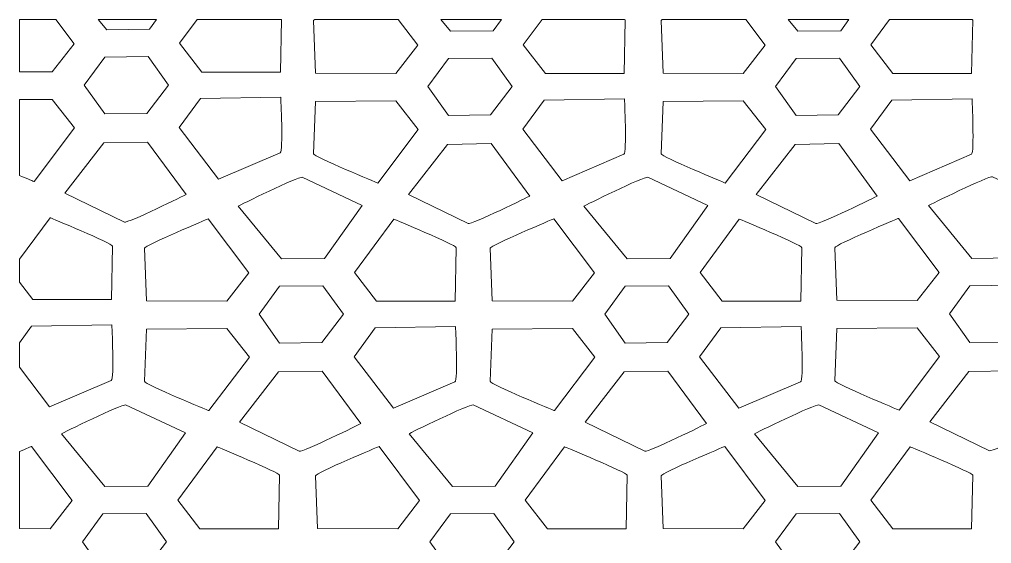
# Model space of a CAD drawing. Header units: millimetres. Extents: x -1200 to 1200, y -590 to 590.
# Drawn here: x -1200 to -108, y 1 to 590 of the extents above; entities that cross this region are included whole.
import ezdxf

# ---------------------------------------------------------------- set-up
doc = ezdxf.new("R2010")
doc.units = ezdxf.units.MM
doc.header["$MEASUREMENT"] = 0
doc.layers.add('Layer 1', color=7, linetype='Continuous')

msp = doc.modelspace()

# ---------------------------------------------------------------- linework, layer by layer
at = {"layer": 'Layer 1', "color": 250, "lineweight": 20}
for points, knots in [([(-1200.05, 531.1412), (-1200.05, 531.1412), (-1200.05, 589.9734), (-1200.05, 589.9734), (-1200.05, 589.9734), (-1159.3046, 589.9734), (-1159.3046, 589.9734), (-1159.3046, 589.9734), (-1138.7708, 562.5644), (-1138.7708, 562.5644), (-1138.7708, 562.5644), (-1163.407, 530.9886), (-1163.407, 530.9886), (-1163.407, 530.9886), (-1200.05, 531.1412), (-1200.05, 531.1412)], [0, 0, 0, 0, 0.2, 0.2, 0.2, 0.4, 0.4, 0.4, 0.6, 0.6, 0.6, 0.8, 0.8, 0.8, 1, 1, 1, 1]), ([(-1111.5606, 589.9734), (-1111.5606, 589.9734), (-1045.9607, 589.9734), (-1045.9607, 589.9734), (-1045.9607, 589.9734), (-1053.8473, 578.872), (-1053.8473, 578.872), (-1053.8473, 578.872), (-1102.0395, 578.3645), (-1102.0395, 578.3645), (-1102.0395, 578.3645), (-1111.5606, 589.9734), (-1111.5606, 589.9734)], [0, 0, 0, 0, 0.25, 0.25, 0.25, 0.5, 0.5, 0.5, 0.75, 0.75, 0.75, 1, 1, 1, 1]), ([(-1000.3652, 589.9734), (-1000.3652, 589.9734), (-905.7954, 589.9734), (-905.7954, 589.9734), (-905.7954, 589.9734), (-907.0007, 530.9206), (-907.0007, 530.9206), (-907.0007, 530.9206), (-995.3161, 530.9124), (-995.3161, 530.9124), (-995.3161, 530.9124), (-1020.149, 563.1826), (-1020.149, 563.1826), (-1020.149, 563.1826), (-1000.3652, 589.9734), (-1000.3652, 589.9734)], [0, 0, 0, 0, 0.2, 0.2, 0.2, 0.4, 0.4, 0.4, 0.6, 0.6, 0.6, 0.8, 0.8, 0.8, 1, 1, 1, 1]), ([(-868.4894, 589.9734), (-868.4894, 589.9734), (-774.5849, 589.9734), (-774.5849, 589.9734), (-774.5849, 589.9734), (-752.8077, 560.904), (-752.8077, 560.904), (-752.8077, 560.904), (-777.4439, 529.3283), (-777.4439, 529.3283), (-777.4439, 529.3283), (-867.6346, 529.7032), (-867.6346, 529.7032), (-867.6346, 529.7032), (-869.8462, 588.6925), (-869.8462, 588.6925), (-869.8558, 588.9485), (-869.3729, 589.386), (-868.4894, 589.9734)], [0, 0, 0, 0, 0.166666667, 0.166666667, 0.166666667, 0.333333333, 0.333333333, 0.333333333, 0.5, 0.5, 0.5, 0.666666667, 0.666666667, 0.666666667, 0.833333333, 0.833333333, 0.833333333, 1, 1, 1, 1]), ([(-726.959, 589.9734), (-726.959, 589.9734), (-658.8173, 589.9734), (-658.8173, 589.9734), (-658.8173, 589.9734), (-667.8842, 577.2117), (-667.8842, 577.2117), (-667.8842, 577.2117), (-716.0764, 576.7042), (-716.0764, 576.7042), (-716.0764, 576.7042), (-726.959, 589.9734), (-726.959, 589.9734)], [0, 0, 0, 0, 0.25, 0.25, 0.25, 0.5, 0.5, 0.5, 0.75, 0.75, 0.75, 1, 1, 1, 1]), ([(-613.1765, 589.9734), (-613.1765, 589.9734), (-520.3759, 589.9734), (-520.3759, 589.9734), (-520.0135, 589.6765), (-519.8096, 589.4396), (-519.8132, 589.2771), (-519.8132, 589.2771), (-521.0376, 529.2602), (-521.0376, 529.2602), (-521.0376, 529.2602), (-609.353, 529.252), (-609.353, 529.252), (-609.353, 529.252), (-634.1859, 561.5222), (-634.1859, 561.5222), (-634.1859, 561.5222), (-613.1765, 589.9734), (-613.1765, 589.9734)], [0, 0, 0, 0, 0.166666667, 0.166666667, 0.166666667, 0.333333333, 0.333333333, 0.333333333, 0.5, 0.5, 0.5, 0.666666667, 0.666666667, 0.666666667, 0.833333333, 0.833333333, 0.833333333, 1, 1, 1, 1]), ([(-478.1652, 589.9734), (-478.1652, 589.9734), (-384.2606, 589.9734), (-384.2606, 589.9734), (-384.2606, 589.9734), (-362.4834, 560.904), (-362.4834, 560.904), (-362.4834, 560.904), (-387.1196, 529.3283), (-387.1196, 529.3283), (-387.1196, 529.3283), (-477.3103, 529.7032), (-477.3103, 529.7032), (-477.3103, 529.7032), (-479.5219, 588.6925), (-479.5219, 588.6925), (-479.5314, 588.9485), (-479.0486, 589.386), (-478.1652, 589.9734)], [0, 0, 0, 0, 0.166666667, 0.166666667, 0.166666667, 0.333333333, 0.333333333, 0.333333333, 0.5, 0.5, 0.5, 0.666666667, 0.666666667, 0.666666667, 0.833333333, 0.833333333, 0.833333333, 1, 1, 1, 1]), ([(-336.6347, 589.9734), (-336.6347, 589.9734), (-268.493, 589.9734), (-268.493, 589.9734), (-268.493, 589.9734), (-277.5599, 577.2117), (-277.5599, 577.2117), (-277.5599, 577.2117), (-325.7521, 576.7042), (-325.7521, 576.7042), (-325.7521, 576.7042), (-336.6347, 589.9734), (-336.6347, 589.9734)], [0, 0, 0, 0, 0.25, 0.25, 0.25, 0.5, 0.5, 0.5, 0.75, 0.75, 0.75, 1, 1, 1, 1]), ([(-222.8522, 589.9734), (-222.8522, 589.9734), (-130.0517, 589.9734), (-130.0517, 589.9734), (-129.6892, 589.6765), (-129.4853, 589.4396), (-129.4889, 589.2771), (-129.4889, 589.2771), (-130.7134, 529.2602), (-130.7134, 529.2602), (-130.7134, 529.2602), (-219.0288, 529.252), (-219.0288, 529.252), (-219.0288, 529.252), (-243.8616, 561.5222), (-243.8616, 561.5222), (-243.8616, 561.5222), (-222.8522, 589.9734), (-222.8522, 589.9734)], [0, 0, 0, 0, 0.166666667, 0.166666667, 0.166666667, 0.333333333, 0.333333333, 0.333333333, 0.5, 0.5, 0.5, 0.666666667, 0.666666667, 0.666666667, 0.833333333, 0.833333333, 0.833333333, 1, 1, 1, 1]), ([(-1104.2117, 483.8506), (-1104.2117, 483.8506), (-1127.1955, 516.2778), (-1127.1955, 516.2778), (-1127.1955, 516.2778), (-1104.2117, 547.6757), (-1104.2117, 547.6757), (-1104.2117, 547.6757), (-1055.5403, 548.1904), (-1055.5403, 548.1904), (-1055.5403, 548.1904), (-1032.5565, 516.2778), (-1032.5565, 516.2778), (-1032.5565, 516.2778), (-1056.8923, 484.3653), (-1056.8923, 484.3653), (-1056.8923, 484.3653), (-1104.2117, 483.8506), (-1104.2117, 483.8506)], [0, 0, 0, 0, 0.166666667, 0.166666667, 0.166666667, 0.333333333, 0.333333333, 0.333333333, 0.5, 0.5, 0.5, 0.666666667, 0.666666667, 0.666666667, 0.833333333, 0.833333333, 0.833333333, 1, 1, 1, 1]), ([(-718.2486, 482.1903), (-718.2486, 482.1903), (-741.2324, 514.6175), (-741.2324, 514.6175), (-741.2324, 514.6175), (-718.2486, 546.0153), (-718.2486, 546.0153), (-718.2486, 546.0153), (-669.5771, 546.53), (-669.5771, 546.53), (-669.5771, 546.53), (-646.5934, 514.6175), (-646.5934, 514.6175), (-646.5934, 514.6175), (-670.9292, 482.7049), (-670.9292, 482.7049), (-670.9292, 482.7049), (-718.2486, 482.1903), (-718.2486, 482.1903)], [0, 0, 0, 0, 0.166666667, 0.166666667, 0.166666667, 0.333333333, 0.333333333, 0.333333333, 0.5, 0.5, 0.5, 0.666666667, 0.666666667, 0.666666667, 0.833333333, 0.833333333, 0.833333333, 1, 1, 1, 1]), ([(-327.9243, 482.1903), (-327.9243, 482.1903), (-350.908, 514.6175), (-350.908, 514.6175), (-350.908, 514.6175), (-327.9243, 546.0153), (-327.9243, 546.0153), (-327.9243, 546.0153), (-279.2528, 546.53), (-279.2528, 546.53), (-279.2528, 546.53), (-256.2691, 514.6175), (-256.2691, 514.6175), (-256.2691, 514.6175), (-280.6048, 482.7049), (-280.6048, 482.7049), (-280.6048, 482.7049), (-327.9243, 482.1903), (-327.9243, 482.1903)], [0, 0, 0, 0, 0.166666667, 0.166666667, 0.166666667, 0.333333333, 0.333333333, 0.333333333, 0.5, 0.5, 0.5, 0.666666667, 0.666666667, 0.666666667, 0.833333333, 0.833333333, 0.833333333, 1, 1, 1, 1]), ([(-907.1963, 440.1449), (-907.1963, 440.1449), (-976.4074, 410.4846), (-976.4074, 410.4846), (-976.4074, 410.4846), (-1020.5675, 468.419), (-1020.5675, 468.419), (-1020.5675, 468.419), (-996.6574, 501.0914), (-996.6574, 501.0914), (-996.6574, 501.0914), (-906.568, 502.4748), (-906.568, 502.4748), (-906.568, 502.4748), (-903.6398, 441.67), (-907.1963, 440.1449)], [0, 0, 0, 0, 0.2, 0.2, 0.2, 0.4, 0.4, 0.4, 0.6, 0.6, 0.6, 0.8, 0.8, 0.8, 1, 1, 1, 1]), ([(-1200.05, 414.7421), (-1200.05, 414.7421), (-1200.05, 499.9412), (-1200.05, 499.9412), (-1200.05, 499.9412), (-1163.407, 500.2072), (-1163.407, 500.2072), (-1163.407, 500.2072), (-1138.0948, 468.1167), (-1138.0948, 468.1167), (-1138.0948, 468.1167), (-1183.62, 407.8629), (-1183.62, 407.8629), (-1183.62, 407.8629), (-1190.5194, 410.7124), (-1200.05, 414.7421)], [0, 0, 0, 0, 0.2, 0.2, 0.2, 0.4, 0.4, 0.4, 0.6, 0.6, 0.6, 0.8, 0.8, 0.8, 1, 1, 1, 1]), ([(-869.8462, 439.1827), (-869.8462, 439.1827), (-867.6346, 497.8923), (-867.6346, 497.8923), (-867.6346, 497.8923), (-777.4439, 498.5468), (-777.4439, 498.5468), (-777.4439, 498.5468), (-752.1317, 466.4563), (-752.1317, 466.4563), (-752.1317, 466.4563), (-797.6568, 406.2025), (-797.6568, 406.2025), (-797.6568, 406.2025), (-869.9618, 436.0744), (-869.8462, 439.1827)], [0, 0, 0, 0, 0.2, 0.2, 0.2, 0.4, 0.4, 0.4, 0.6, 0.6, 0.6, 0.8, 0.8, 0.8, 1, 1, 1, 1]), ([(-521.2332, 438.4845), (-521.2332, 438.4845), (-590.4443, 408.8242), (-590.4443, 408.8242), (-590.4443, 408.8242), (-634.6044, 466.7587), (-634.6044, 466.7587), (-634.6044, 466.7587), (-610.6943, 499.431), (-610.6943, 499.431), (-610.6943, 499.431), (-520.6049, 500.8145), (-520.6049, 500.8145), (-520.6049, 500.8145), (-517.6767, 440.0097), (-521.2332, 438.4845)], [0, 0, 0, 0, 0.2, 0.2, 0.2, 0.4, 0.4, 0.4, 0.6, 0.6, 0.6, 0.8, 0.8, 0.8, 1, 1, 1, 1]), ([(-479.5219, 439.1827), (-479.5219, 439.1827), (-477.3103, 497.8923), (-477.3103, 497.8923), (-477.3103, 497.8923), (-387.1196, 498.5468), (-387.1196, 498.5468), (-387.1196, 498.5468), (-361.8074, 466.4563), (-361.8074, 466.4563), (-361.8074, 466.4563), (-407.3326, 406.2025), (-407.3326, 406.2025), (-407.3326, 406.2025), (-479.6376, 436.0744), (-479.5219, 439.1827)], [0, 0, 0, 0, 0.2, 0.2, 0.2, 0.4, 0.4, 0.4, 0.6, 0.6, 0.6, 0.8, 0.8, 0.8, 1, 1, 1, 1]), ([(-130.9089, 438.4845), (-130.9089, 438.4845), (-200.12, 408.8242), (-200.12, 408.8242), (-200.12, 408.8242), (-244.2801, 466.7587), (-244.2801, 466.7587), (-244.2801, 466.7587), (-220.37, 499.431), (-220.37, 499.431), (-220.37, 499.431), (-130.2806, 500.8145), (-130.2806, 500.8145), (-130.2806, 500.8145), (-127.3525, 440.0097), (-130.9089, 438.4845)], [0, 0, 0, 0, 0.2, 0.2, 0.2, 0.4, 0.4, 0.4, 0.6, 0.6, 0.6, 0.8, 0.8, 0.8, 1, 1, 1, 1]), ([(-1082.1293, 362.3543), (-1082.1293, 362.3543), (-1149.0359, 394.935), (-1149.0359, 394.935), (-1149.0359, 394.935), (-1105.3264, 451.3253), (-1105.3264, 451.3253), (-1105.3264, 451.3253), (-1056.2139, 452.1505), (-1056.2139, 452.1505), (-1056.2139, 452.1505), (-1012.9539, 393.2792), (-1012.9539, 393.2792), (-1012.9539, 393.2792), (-1078.6885, 360.6794), (-1082.1293, 362.3543)], [0, 0, 0, 0, 0.2, 0.2, 0.2, 0.4, 0.4, 0.4, 0.6, 0.6, 0.6, 0.8, 0.8, 0.8, 1, 1, 1, 1]), ([(-696.1662, 360.694), (-696.1662, 360.694), (-763.0728, 393.2746), (-763.0728, 393.2746), (-763.0728, 393.2746), (-719.3633, 449.6649), (-719.3633, 449.6649), (-719.3633, 449.6649), (-670.2508, 450.4901), (-670.2508, 450.4901), (-670.2508, 450.4901), (-626.9908, 391.6188), (-626.9908, 391.6188), (-626.9908, 391.6188), (-692.7255, 359.0191), (-696.1662, 360.694)], [0, 0, 0, 0, 0.2, 0.2, 0.2, 0.4, 0.4, 0.4, 0.6, 0.6, 0.6, 0.8, 0.8, 0.8, 1, 1, 1, 1]), ([(-305.8419, 360.694), (-305.8419, 360.694), (-372.7485, 393.2746), (-372.7485, 393.2746), (-372.7485, 393.2746), (-329.0391, 449.6649), (-329.0391, 449.6649), (-329.0391, 449.6649), (-279.9265, 450.4901), (-279.9265, 450.4901), (-279.9265, 450.4901), (-236.6665, 391.6188), (-236.6665, 391.6188), (-236.6665, 391.6188), (-302.4011, 359.0191), (-305.8419, 360.694)], [0, 0, 0, 0, 0.2, 0.2, 0.2, 0.4, 0.4, 0.4, 0.6, 0.6, 0.6, 0.8, 0.8, 0.8, 1, 1, 1, 1]), ([(-882.4028, 412.6442), (-882.4028, 412.6442), (-815.2482, 381.1229), (-815.2482, 381.1229), (-815.2482, 381.1229), (-857.5949, 321.5173), (-857.5949, 321.5173), (-857.5949, 321.5173), (-905.7871, 321.0098), (-905.7871, 321.0098), (-905.7871, 321.0098), (-954.4537, 380.3504), (-954.4537, 380.3504), (-954.4537, 380.3504), (-885.8793, 414.2746), (-882.4028, 412.6442)], [0, 0, 0, 0, 0.2, 0.2, 0.2, 0.4, 0.4, 0.4, 0.6, 0.6, 0.6, 0.8, 0.8, 0.8, 1, 1, 1, 1]), ([(-494.259, 412.6442), (-494.259, 412.6442), (-427.1045, 381.1229), (-427.1045, 381.1229), (-427.1045, 381.1229), (-469.4511, 321.5173), (-469.4511, 321.5173), (-469.4511, 321.5173), (-517.6433, 321.0098), (-517.6433, 321.0098), (-517.6433, 321.0098), (-566.31, 380.3504), (-566.31, 380.3504), (-566.31, 380.3504), (-497.7355, 414.2746), (-494.259, 412.6442)], [0, 0, 0, 0, 0.2, 0.2, 0.2, 0.4, 0.4, 0.4, 0.6, 0.6, 0.6, 0.8, 0.8, 0.8, 1, 1, 1, 1]), ([(-107.1991, 413.1844), (-107.1991, 413.1844), (-40.0445, 381.6631), (-40.0445, 381.6631), (-40.0445, 381.6631), (-82.3912, 322.0574), (-82.3912, 322.0574), (-82.3912, 322.0574), (-130.5834, 321.5499), (-130.5834, 321.5499), (-130.5834, 321.5499), (-179.25, 380.8905), (-179.25, 380.8905), (-179.25, 380.8905), (-110.6756, 414.8147), (-107.1991, 413.1844)], [0, 0, 0, 0, 0.2, 0.2, 0.2, 0.4, 0.4, 0.4, 0.6, 0.6, 0.6, 0.8, 0.8, 0.8, 1, 1, 1, 1]), ([(-1200.05, 294.741), (-1200.05, 294.741), (-1200.05, 320.772), (-1200.05, 320.772), (-1200.05, 320.772), (-1165.6972, 367.2927), (-1165.6972, 367.2927), (-1165.6972, 367.2927), (-1095.425, 338.3514), (-1095.4871, 335.2431), (-1095.4871, 335.2431), (-1096.7114, 275.2262), (-1096.7114, 275.2262), (-1096.7114, 275.2262), (-1185.0268, 275.218), (-1185.0268, 275.218), (-1185.0268, 275.218), (-1200.05, 294.741), (-1200.05, 294.741)], [0, 0, 0, 0, 0.166666667, 0.166666667, 0.166666667, 0.333333333, 0.333333333, 0.333333333, 0.5, 0.5, 0.5, 0.666666667, 0.666666667, 0.666666667, 0.833333333, 0.833333333, 0.833333333, 1, 1, 1, 1]), ([(-1059.5569, 332.9981), (-1059.5569, 332.9981), (-1057.3453, 274.0088), (-1057.3453, 274.0088), (-1057.3453, 274.0088), (-967.1546, 273.6339), (-967.1546, 273.6339), (-967.1546, 273.6339), (-942.5184, 305.2096), (-942.5184, 305.2096), (-942.5184, 305.2096), (-988.0435, 365.9782), (-988.0435, 365.9782), (-988.0435, 365.9782), (-1059.6725, 336.1055), (-1059.5569, 332.9981)], [0, 0, 0, 0, 0.2, 0.2, 0.2, 0.4, 0.4, 0.4, 0.6, 0.6, 0.6, 0.8, 0.8, 0.8, 1, 1, 1, 1]), ([(-709.5239, 333.5827), (-709.5239, 333.5827), (-710.7483, 273.5658), (-710.7483, 273.5658), (-710.7483, 273.5658), (-799.0637, 273.5577), (-799.0637, 273.5577), (-799.0637, 273.5577), (-823.8966, 305.8279), (-823.8966, 305.8279), (-823.8966, 305.8279), (-779.7341, 365.6324), (-779.7341, 365.6324), (-779.7341, 365.6324), (-709.4619, 336.691), (-709.5239, 333.5827)], [0, 0, 0, 0, 0.2, 0.2, 0.2, 0.4, 0.4, 0.4, 0.6, 0.6, 0.6, 0.8, 0.8, 0.8, 1, 1, 1, 1]), ([(-671.4132, 332.9981), (-671.4132, 332.9981), (-669.2016, 274.0088), (-669.2016, 274.0088), (-669.2016, 274.0088), (-579.0108, 273.6339), (-579.0108, 273.6339), (-579.0108, 273.6339), (-554.3746, 305.2096), (-554.3746, 305.2096), (-554.3746, 305.2096), (-599.8999, 365.9782), (-599.8999, 365.9782), (-599.8999, 365.9782), (-671.5288, 336.1055), (-671.4132, 332.9981)], [0, 0, 0, 0, 0.2, 0.2, 0.2, 0.4, 0.4, 0.4, 0.6, 0.6, 0.6, 0.8, 0.8, 0.8, 1, 1, 1, 1]), ([(-321.3802, 333.5827), (-321.3802, 333.5827), (-322.6046, 273.5658), (-322.6046, 273.5658), (-322.6046, 273.5658), (-410.92, 273.5577), (-410.92, 273.5577), (-410.92, 273.5577), (-435.7529, 305.8279), (-435.7529, 305.8279), (-435.7529, 305.8279), (-391.5904, 365.6324), (-391.5904, 365.6324), (-391.5904, 365.6324), (-321.3182, 336.691), (-321.3802, 333.5827)], [0, 0, 0, 0, 0.2, 0.2, 0.2, 0.4, 0.4, 0.4, 0.6, 0.6, 0.6, 0.8, 0.8, 0.8, 1, 1, 1, 1]), ([(-284.3532, 333.5383), (-284.3532, 333.5383), (-282.1416, 274.5489), (-282.1416, 274.5489), (-282.1416, 274.5489), (-191.9509, 274.174), (-191.9509, 274.174), (-191.9509, 274.174), (-167.3147, 305.7498), (-167.3147, 305.7498), (-167.3147, 305.7498), (-212.8399, 366.5184), (-212.8399, 366.5184), (-212.8399, 366.5184), (-284.4688, 336.6456), (-284.3532, 333.5383)], [0, 0, 0, 0, 0.2, 0.2, 0.2, 0.4, 0.4, 0.4, 0.6, 0.6, 0.6, 0.8, 0.8, 0.8, 1, 1, 1, 1]), ([(-907.9593, 226.4959), (-907.9593, 226.4959), (-930.9431, 258.9231), (-930.9431, 258.9231), (-930.9431, 258.9231), (-907.9593, 290.3209), (-907.9593, 290.3209), (-907.9593, 290.3209), (-859.2878, 290.8357), (-859.2878, 290.8357), (-859.2878, 290.8357), (-836.3041, 258.9231), (-836.3041, 258.9231), (-836.3041, 258.9231), (-860.6398, 227.0106), (-860.6398, 227.0106), (-860.6398, 227.0106), (-907.9593, 226.4959), (-907.9593, 226.4959)], [0, 0, 0, 0, 0.166666667, 0.166666667, 0.166666667, 0.333333333, 0.333333333, 0.333333333, 0.5, 0.5, 0.5, 0.666666667, 0.666666667, 0.666666667, 0.833333333, 0.833333333, 0.833333333, 1, 1, 1, 1]), ([(-519.8156, 226.4959), (-519.8156, 226.4959), (-542.7994, 258.9231), (-542.7994, 258.9231), (-542.7994, 258.9231), (-519.8156, 290.3209), (-519.8156, 290.3209), (-519.8156, 290.3209), (-471.1441, 290.8357), (-471.1441, 290.8357), (-471.1441, 290.8357), (-448.1604, 258.9231), (-448.1604, 258.9231), (-448.1604, 258.9231), (-472.4961, 227.0106), (-472.4961, 227.0106), (-472.4961, 227.0106), (-519.8156, 226.4959), (-519.8156, 226.4959)], [0, 0, 0, 0, 0.166666667, 0.166666667, 0.166666667, 0.333333333, 0.333333333, 0.333333333, 0.5, 0.5, 0.5, 0.666666667, 0.666666667, 0.666666667, 0.833333333, 0.833333333, 0.833333333, 1, 1, 1, 1]), ([(-132.7556, 227.036), (-132.7556, 227.036), (-155.7394, 259.4633), (-155.7394, 259.4633), (-155.7394, 259.4633), (-132.7556, 290.8611), (-132.7556, 290.8611), (-132.7556, 290.8611), (-84.0842, 291.3758), (-84.0842, 291.3758), (-84.0842, 291.3758), (-61.1004, 259.4633), (-61.1004, 259.4633), (-61.1004, 259.4633), (-85.4362, 227.5507), (-85.4362, 227.5507), (-85.4362, 227.5507), (-132.7556, 227.036), (-132.7556, 227.036)], [0, 0, 0, 0, 0.166666667, 0.166666667, 0.166666667, 0.333333333, 0.333333333, 0.333333333, 0.5, 0.5, 0.5, 0.666666667, 0.666666667, 0.666666667, 0.833333333, 0.833333333, 0.833333333, 1, 1, 1, 1]), ([(-1200.05, 199.3065), (-1200.05, 199.3065), (-1200.05, 226.701), (-1200.05, 226.701), (-1200.05, 226.701), (-1186.3681, 245.397), (-1186.3681, 245.397), (-1186.3681, 245.397), (-1096.2787, 246.7805), (-1096.2787, 246.7805), (-1096.2787, 246.7805), (-1093.3505, 185.9756), (-1096.907, 184.4505), (-1096.907, 184.4505), (-1166.1181, 154.7902), (-1166.1181, 154.7902), (-1166.1181, 154.7902), (-1200.05, 199.3065), (-1200.05, 199.3065)], [0, 0, 0, 0, 0.166666667, 0.166666667, 0.166666667, 0.333333333, 0.333333333, 0.333333333, 0.5, 0.5, 0.5, 0.666666667, 0.666666667, 0.666666667, 0.833333333, 0.833333333, 0.833333333, 1, 1, 1, 1]), ([(-1059.5569, 183.4883), (-1059.5569, 183.4883), (-1057.3453, 242.1979), (-1057.3453, 242.1979), (-1057.3453, 242.1979), (-967.1546, 242.8525), (-967.1546, 242.8525), (-967.1546, 242.8525), (-941.8424, 210.762), (-941.8424, 210.762), (-941.8424, 210.762), (-987.3675, 150.5081), (-987.3675, 150.5081), (-987.3675, 150.5081), (-1059.6725, 180.38), (-1059.5569, 183.4883)], [0, 0, 0, 0, 0.2, 0.2, 0.2, 0.4, 0.4, 0.4, 0.6, 0.6, 0.6, 0.8, 0.8, 0.8, 1, 1, 1, 1]), ([(-710.9439, 182.7902), (-710.9439, 182.7902), (-780.155, 153.1298), (-780.155, 153.1298), (-780.155, 153.1298), (-824.3151, 211.0643), (-824.3151, 211.0643), (-824.3151, 211.0643), (-800.405, 243.7366), (-800.405, 243.7366), (-800.405, 243.7366), (-710.3156, 245.1201), (-710.3156, 245.1201), (-710.3156, 245.1201), (-707.3874, 184.3153), (-710.9439, 182.7902)], [0, 0, 0, 0, 0.2, 0.2, 0.2, 0.4, 0.4, 0.4, 0.6, 0.6, 0.6, 0.8, 0.8, 0.8, 1, 1, 1, 1]), ([(-671.4132, 183.4883), (-671.4132, 183.4883), (-669.2016, 242.1979), (-669.2016, 242.1979), (-669.2016, 242.1979), (-579.0108, 242.8525), (-579.0108, 242.8525), (-579.0108, 242.8525), (-553.6987, 210.762), (-553.6987, 210.762), (-553.6987, 210.762), (-599.2238, 150.5081), (-599.2238, 150.5081), (-599.2238, 150.5081), (-671.5288, 180.38), (-671.4132, 183.4883)], [0, 0, 0, 0, 0.2, 0.2, 0.2, 0.4, 0.4, 0.4, 0.6, 0.6, 0.6, 0.8, 0.8, 0.8, 1, 1, 1, 1]), ([(-322.8001, 182.7902), (-322.8001, 182.7902), (-392.0113, 153.1298), (-392.0113, 153.1298), (-392.0113, 153.1298), (-436.1714, 211.0643), (-436.1714, 211.0643), (-436.1714, 211.0643), (-412.2612, 243.7366), (-412.2612, 243.7366), (-412.2612, 243.7366), (-322.1718, 245.1201), (-322.1718, 245.1201), (-322.1718, 245.1201), (-319.2437, 184.3153), (-322.8001, 182.7902)], [0, 0, 0, 0, 0.2, 0.2, 0.2, 0.4, 0.4, 0.4, 0.6, 0.6, 0.6, 0.8, 0.8, 0.8, 1, 1, 1, 1]), ([(-284.3532, 184.0284), (-284.3532, 184.0284), (-282.1416, 242.7381), (-282.1416, 242.7381), (-282.1416, 242.7381), (-191.9509, 243.3926), (-191.9509, 243.3926), (-191.9509, 243.3926), (-166.6387, 211.3021), (-166.6387, 211.3021), (-166.6387, 211.3021), (-212.1639, 151.0483), (-212.1639, 151.0483), (-212.1639, 151.0483), (-284.4688, 180.9201), (-284.3532, 184.0284)], [0, 0, 0, 0, 0.2, 0.2, 0.2, 0.4, 0.4, 0.4, 0.6, 0.6, 0.6, 0.8, 0.8, 0.8, 1, 1, 1, 1]), ([(-885.8769, 104.9996), (-885.8769, 104.9996), (-952.7835, 137.5803), (-952.7835, 137.5803), (-952.7835, 137.5803), (-909.074, 193.9706), (-909.074, 193.9706), (-909.074, 193.9706), (-859.9615, 194.7957), (-859.9615, 194.7957), (-859.9615, 194.7957), (-816.7015, 135.9244), (-816.7015, 135.9244), (-816.7015, 135.9244), (-882.4361, 103.3247), (-885.8769, 104.9996)], [0, 0, 0, 0, 0.2, 0.2, 0.2, 0.4, 0.4, 0.4, 0.6, 0.6, 0.6, 0.8, 0.8, 0.8, 1, 1, 1, 1]), ([(-497.7331, 104.9996), (-497.7331, 104.9996), (-564.6397, 137.5803), (-564.6397, 137.5803), (-564.6397, 137.5803), (-520.9303, 193.9706), (-520.9303, 193.9706), (-520.9303, 193.9706), (-471.8177, 194.7957), (-471.8177, 194.7957), (-471.8177, 194.7957), (-428.5578, 135.9244), (-428.5578, 135.9244), (-428.5578, 135.9244), (-494.2924, 103.3247), (-497.7331, 104.9996)], [0, 0, 0, 0, 0.2, 0.2, 0.2, 0.4, 0.4, 0.4, 0.6, 0.6, 0.6, 0.8, 0.8, 0.8, 1, 1, 1, 1]), ([(-110.6732, 105.5397), (-110.6732, 105.5397), (-177.5798, 138.1204), (-177.5798, 138.1204), (-177.5798, 138.1204), (-133.8703, 194.5107), (-133.8703, 194.5107), (-133.8703, 194.5107), (-84.7578, 195.3359), (-84.7578, 195.3359), (-84.7578, 195.3359), (-41.4978, 136.4646), (-41.4978, 136.4646), (-41.4978, 136.4646), (-107.2324, 103.8649), (-110.6732, 105.5397)], [0, 0, 0, 0, 0.2, 0.2, 0.2, 0.4, 0.4, 0.4, 0.6, 0.6, 0.6, 0.8, 0.8, 0.8, 1, 1, 1, 1]), ([(-1080.8358, 156.9498), (-1080.8358, 156.9498), (-1013.6812, 125.4286), (-1013.6812, 125.4286), (-1013.6812, 125.4286), (-1056.0279, 65.8229), (-1056.0279, 65.8229), (-1056.0279, 65.8229), (-1104.2201, 65.3154), (-1104.2201, 65.3154), (-1104.2201, 65.3154), (-1152.8868, 124.656), (-1152.8868, 124.656), (-1152.8868, 124.656), (-1084.3123, 158.5803), (-1080.8358, 156.9498)], [0, 0, 0, 0, 0.2, 0.2, 0.2, 0.4, 0.4, 0.4, 0.6, 0.6, 0.6, 0.8, 0.8, 0.8, 1, 1, 1, 1]), ([(-690.5114, 156.9498), (-690.5114, 156.9498), (-623.3569, 125.4286), (-623.3569, 125.4286), (-623.3569, 125.4286), (-665.7036, 65.8229), (-665.7036, 65.8229), (-665.7036, 65.8229), (-713.8958, 65.3154), (-713.8958, 65.3154), (-713.8958, 65.3154), (-762.5625, 124.656), (-762.5625, 124.656), (-762.5625, 124.656), (-693.988, 158.5803), (-690.5114, 156.9498)], [0, 0, 0, 0, 0.2, 0.2, 0.2, 0.4, 0.4, 0.4, 0.6, 0.6, 0.6, 0.8, 0.8, 0.8, 1, 1, 1, 1]), ([(-302.3678, 156.9498), (-302.3678, 156.9498), (-235.2132, 125.4286), (-235.2132, 125.4286), (-235.2132, 125.4286), (-277.5599, 65.8229), (-277.5599, 65.8229), (-277.5599, 65.8229), (-325.7521, 65.3154), (-325.7521, 65.3154), (-325.7521, 65.3154), (-374.4188, 124.656), (-374.4188, 124.656), (-374.4188, 124.656), (-305.8443, 158.5803), (-302.3678, 156.9498)], [0, 0, 0, 0, 0.2, 0.2, 0.2, 0.4, 0.4, 0.4, 0.6, 0.6, 0.6, 0.8, 0.8, 0.8, 1, 1, 1, 1]), ([(-1200.05, 18.083), (-1200.05, 18.083), (-1200.05, 104.5521), (-1200.05, 104.5521), (-1192.0348, 107.9636), (-1186.4765, 110.2838), (-1186.4765, 110.2838), (-1186.4765, 110.2838), (-1140.9514, 49.5153), (-1140.9514, 49.5153), (-1140.9514, 49.5153), (-1165.5876, 17.9395), (-1165.5876, 17.9395), (-1165.5876, 17.9395), (-1200.05, 18.083), (-1200.05, 18.083)], [0, 0, 0, 0, 0.2, 0.2, 0.2, 0.4, 0.4, 0.4, 0.6, 0.6, 0.6, 0.8, 0.8, 0.8, 1, 1, 1, 1]), ([(-907.9569, 77.8884), (-907.9569, 77.8884), (-909.1814, 17.8714), (-909.1814, 17.8714), (-909.1814, 17.8714), (-997.4967, 17.8633), (-997.4967, 17.8633), (-997.4967, 17.8633), (-1022.3296, 50.1335), (-1022.3296, 50.1335), (-1022.3296, 50.1335), (-978.1672, 109.938), (-978.1672, 109.938), (-978.1672, 109.938), (-907.8949, 80.9966), (-907.9569, 77.8884)], [0, 0, 0, 0, 0.2, 0.2, 0.2, 0.4, 0.4, 0.4, 0.6, 0.6, 0.6, 0.8, 0.8, 0.8, 1, 1, 1, 1]), ([(-867.6656, 77.3037), (-867.6656, 77.3037), (-865.4541, 18.3145), (-865.4541, 18.3145), (-865.4541, 18.3145), (-775.2633, 17.9395), (-775.2633, 17.9395), (-775.2633, 17.9395), (-750.6271, 49.5153), (-750.6271, 49.5153), (-750.6271, 49.5153), (-796.1523, 110.2838), (-796.1523, 110.2838), (-796.1523, 110.2838), (-867.7813, 80.4111), (-867.6656, 77.3037)], [0, 0, 0, 0, 0.2, 0.2, 0.2, 0.4, 0.4, 0.4, 0.6, 0.6, 0.6, 0.8, 0.8, 0.8, 1, 1, 1, 1]), ([(-517.6326, 77.8884), (-517.6326, 77.8884), (-518.857, 17.8714), (-518.857, 17.8714), (-518.857, 17.8714), (-607.1724, 17.8633), (-607.1724, 17.8633), (-607.1724, 17.8633), (-632.0053, 50.1335), (-632.0053, 50.1335), (-632.0053, 50.1335), (-587.8429, 109.938), (-587.8429, 109.938), (-587.8429, 109.938), (-517.5707, 80.9966), (-517.6326, 77.8884)], [0, 0, 0, 0, 0.2, 0.2, 0.2, 0.4, 0.4, 0.4, 0.6, 0.6, 0.6, 0.8, 0.8, 0.8, 1, 1, 1, 1]), ([(-479.5219, 77.3037), (-479.5219, 77.3037), (-477.3103, 18.3145), (-477.3103, 18.3145), (-477.3103, 18.3145), (-387.1196, 17.9395), (-387.1196, 17.9395), (-387.1196, 17.9395), (-362.4834, 49.5153), (-362.4834, 49.5153), (-362.4834, 49.5153), (-408.0086, 110.2838), (-408.0086, 110.2838), (-408.0086, 110.2838), (-479.6376, 80.4111), (-479.5219, 77.3037)], [0, 0, 0, 0, 0.2, 0.2, 0.2, 0.4, 0.4, 0.4, 0.6, 0.6, 0.6, 0.8, 0.8, 0.8, 1, 1, 1, 1]), ([(-129.4889, 77.8884), (-129.4889, 77.8884), (-130.7134, 17.8714), (-130.7134, 17.8714), (-130.7134, 17.8714), (-219.0288, 17.8633), (-219.0288, 17.8633), (-219.0288, 17.8633), (-243.8616, 50.1335), (-243.8616, 50.1335), (-243.8616, 50.1335), (-199.6992, 109.938), (-199.6992, 109.938), (-199.6992, 109.938), (-129.4269, 80.9966), (-129.4889, 77.8884)], [0, 0, 0, 0, 0.2, 0.2, 0.2, 0.4, 0.4, 0.4, 0.6, 0.6, 0.6, 0.8, 0.8, 0.8, 1, 1, 1, 1]), ([(-1106.3923, -29.1985), (-1106.3923, -29.1985), (-1129.376, 3.2287), (-1129.376, 3.2287), (-1129.376, 3.2287), (-1106.3923, 34.6266), (-1106.3923, 34.6266), (-1106.3923, 34.6266), (-1057.7208, 35.1413), (-1057.7208, 35.1413), (-1057.7208, 35.1413), (-1034.7371, 3.2287), (-1034.7371, 3.2287), (-1034.7371, 3.2287), (-1059.0728, -28.6838), (-1059.0728, -28.6838), (-1059.0728, -28.6838), (-1106.3923, -29.1985), (-1106.3923, -29.1985)], [0, 0, 0, 0, 0.166666667, 0.166666667, 0.166666667, 0.333333333, 0.333333333, 0.333333333, 0.5, 0.5, 0.5, 0.666666667, 0.666666667, 0.666666667, 0.833333333, 0.833333333, 0.833333333, 1, 1, 1, 1]), ([(-716.068, -29.1985), (-716.068, -29.1985), (-739.0518, 3.2287), (-739.0518, 3.2287), (-739.0518, 3.2287), (-716.068, 34.6266), (-716.068, 34.6266), (-716.068, 34.6266), (-667.3966, 35.1413), (-667.3966, 35.1413), (-667.3966, 35.1413), (-644.4128, 3.2287), (-644.4128, 3.2287), (-644.4128, 3.2287), (-668.7485, -28.6838), (-668.7485, -28.6838), (-668.7485, -28.6838), (-716.068, -29.1985), (-716.068, -29.1985)], [0, 0, 0, 0, 0.166666667, 0.166666667, 0.166666667, 0.333333333, 0.333333333, 0.333333333, 0.5, 0.5, 0.5, 0.666666667, 0.666666667, 0.666666667, 0.833333333, 0.833333333, 0.833333333, 1, 1, 1, 1]), ([(-327.9243, -29.1985), (-327.9243, -29.1985), (-350.908, 3.2287), (-350.908, 3.2287), (-350.908, 3.2287), (-327.9243, 34.6266), (-327.9243, 34.6266), (-327.9243, 34.6266), (-279.2528, 35.1413), (-279.2528, 35.1413), (-279.2528, 35.1413), (-256.2691, 3.2287), (-256.2691, 3.2287), (-256.2691, 3.2287), (-280.6048, -28.6838), (-280.6048, -28.6838), (-280.6048, -28.6838), (-327.9243, -29.1985), (-327.9243, -29.1985)], [0, 0, 0, 0, 0.166666667, 0.166666667, 0.166666667, 0.333333333, 0.333333333, 0.333333333, 0.5, 0.5, 0.5, 0.666666667, 0.666666667, 0.666666667, 0.833333333, 0.833333333, 0.833333333, 1, 1, 1, 1])]:
    msp.add_open_spline(points, degree=3, knots=knots, dxfattribs=at)

doc.saveas('drawing.dxf')
